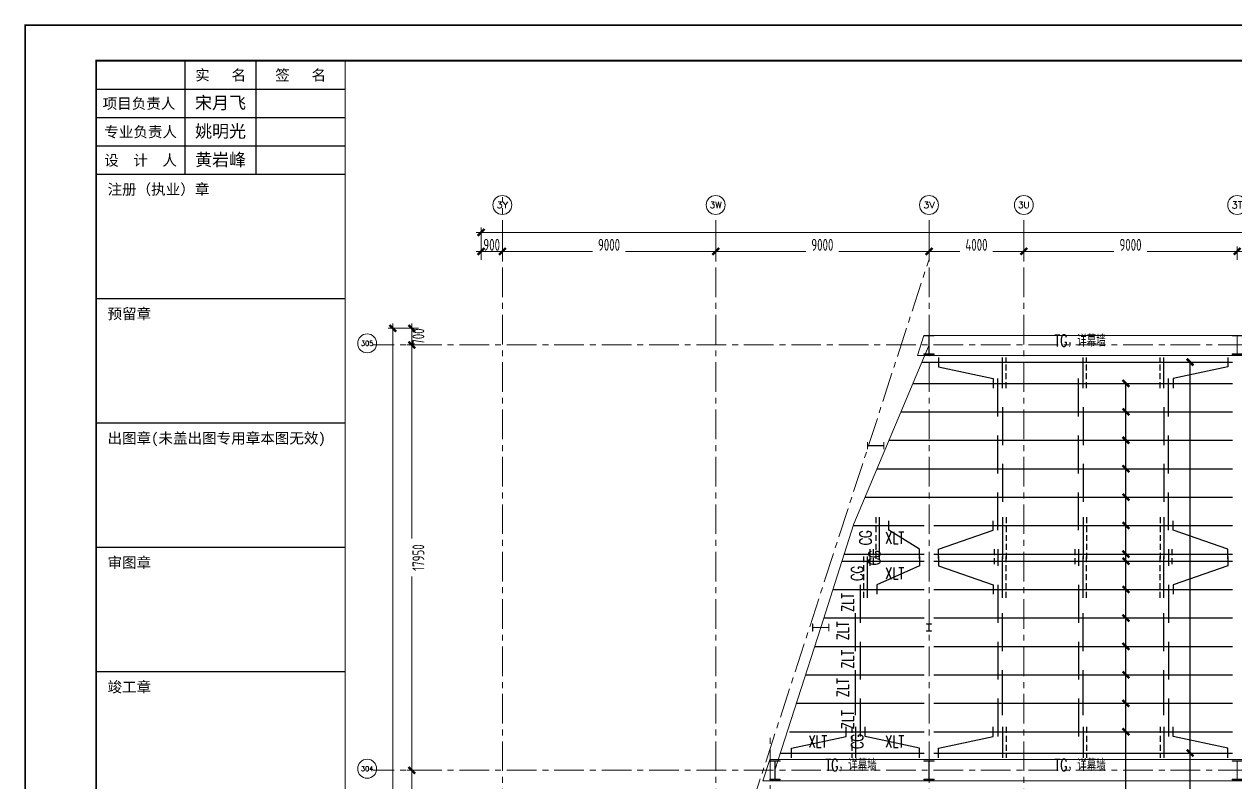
# Model space of a CAD drawing. Extents: x -1201378 to 2367219, y -619313 to 244905.
# Drawn here: x 2112071 to 2163142, y -201886 to -169915 of the extents above; entities that cross this region are included whole.
import ezdxf
from ezdxf.enums import TextEntityAlignment as Align

# ---------------------------------------------------------------- set-up
doc = ezdxf.new("R2010")
doc.units = 0
doc.header["$LTSCALE"] = 1000
doc.linetypes.add('CENTER', pattern=[2, 1.25, -0.25, 0.25, -0.25])
doc.linetypes.add('DASHED', pattern=[0.75, 0.5, -0.25])
doc.layers.get('0').update_dxf_attribs({"linetype": 'CONTINUOUS'})
doc.layers.get('Defpoints').update_dxf_attribs({"linetype": 'CONTINUOUS'})
for name, color, linetype in [('0-cxFrame', 155, 'CONTINUOUS'), ('A-WINDOW', 140, 'CONTINUOUS'), ('qianming', 155, 'CONTINUOUS'), ('S-SGJ', 21, 'CONTINUOUS'), ('S-SHAPE', 51, 'CONTINUOUS')]:
    doc.layers.add(name, color=color, linetype=linetype)
for name, color, linetype, lineweight in [('0-cxText', 131, 'CONTINUOUS', 25), ('S-axis', 111, 'CONTINUOUS', 0), ('S-col', 2, 'CONTINUOUS', 0), ('S-dote', 5, 'CENTER', 0), ('THIN', 7, 'CONTINUOUS', 0), ('梁', 4, 'CONTINUOUS', 18)]:
    doc.layers.add(name, color=color, linetype=linetype, lineweight=lineweight)
doc.styles.add('_TCH_AXIS', font='COMPLEX', dxfattribs={"bigfont": 'GBCBIG'})
doc.styles.add('cx_biaoti', font='')
doc.styles.add('cx_tuming', font='simhei.ttf')
doc.styles.add('cx_tuqian1', font='')
doc.styles.add('TSSD_Dimension', font='tssdeng.shx', dxfattribs={"width": 0.7, "bigfont": 'hztxt.shx'})
doc.styles.add('TSSD_Rein', font='tj-romans1.shx', dxfattribs={"width": 0.7, "bigfont": 'tj-hztxt.shx'})
doc.styles.add('图框宋体', font='', dxfattribs={"width": 0.75})
doc.styles.add('黑体', font='simhei.ttf', dxfattribs={"width": 0.8})
doc.styles.get('cx_biaoti').set_extended_font_data('SimSun')
doc.styles.get('cx_tuqian1').set_extended_font_data('SimSun')
doc.styles.get('图框宋体').set_extended_font_data('SimSun')
doc.dimstyles.new('TSSD_200_200', dxfattribs={"dimtxt": 500, "dimasz": 200, "dimexe": 200, "dimexo": 500, "dimgap": 200, "dimtad": 1, "dimdec": 0, "dimzin": 0, "dimdsep": 46, "dimtxsty": 'TSSD_Dimension', "dimblk": 'ARCHTICK', "dimcen": 0, "dimdle": 200, "dimclrt": 7, "dimadec": 0, "dimazin": 0, "dimtfac": 1, "dimtdec": 0, "dimtix": 1, "dimtmove": 2, "dimatfit": 3, "dimfxl": 1, "dimtolj": 1, "dimtzin": 0, "dimarcsym": 0})

# ---------------------------------------------------------------- blocks, each defined once
blk = doc.blocks.new('w42343243')
at = {"layer": 'S-col'}
blk.add_lwpolyline([(-165069, 621020), (-164639, 621020), (-164639, 621002), (-164848, 621002), (-164848, 620238), (-164639, 620238), (-164639, 620220), (-165069, 620220), (-165069, 620238), (-164860, 620238), (-164860, 621002), (-165069, 621002)], close=True, dxfattribs=at)
blk = doc.blocks.new('42343')
at = {"layer": 'A-WINDOW'}
for p in [(-130000, 100), (-117000, 100), (-136500, -17850), (-130000, -17850), (-117000, -17850)]:
    blk.add_blockref('w42343243', p, dxfattribs=at)
blk = doc.blocks.new('_ArchTick')
at = {"color": 0, "linetype": 'ByBlock', "const_width": 0.5}
blk.add_lwpolyline([(-0.71, -0.71), (0.71, 0.71)], dxfattribs=at)
blk = doc.blocks.new('*D515')
at = {"layer": 'Defpoints', "color": 0, "transparency": 16777216}
for p in [(-270790, -282748), (-271576, -283448), (-270790, -283448)]:
    blk.add_point(p, dxfattribs=at)
at = {"layer": 'S-axis', "color": 0, "lineweight": -2, "transparency": 16777216}
for p, q in [((-271290, -282748), (-271776, -282748)), ((-271576, -282548), (-271576, -283648)), ((-271290, -283448), (-271776, -283448))]:
    blk.add_line(p, q, dxfattribs=at)
at = {"layer": 'S-axis', "color": 0, "lineweight": -2, "transparency": 16777216, "xscale": 200, "yscale": 200, "zscale": 200}
for p, rotation in [((-271576, -282748), 90), ((-271576, -283448), 270)]:
    blk.add_blockref('_ArchTick', p, dxfattribs=dict(at, rotation=rotation))
at = {"layer": 'S-axis', "color": 7, "transparency": 16777216, "insert": (-271301, -283098), "char_height": 500, "attachment_point": 5, "rotation": 90, "style": 'TSSD_Dimension'}
blk.add_mtext('\\A1;700', dxfattribs=at)
blk = doc.blocks.new('*D516')
at = {"layer": 'Defpoints', "color": 0, "transparency": 16777216}
for p in [(-270790, -283448), (-271576, -301398), (-270790, -301398)]:
    blk.add_point(p, dxfattribs=at)
at = {"layer": 'S-axis', "color": 0, "lineweight": -2, "transparency": 16777216}
for p, q in [((-271576, -283248), (-271576, -291617)), ((-271290, -283448), (-271776, -283448)), ((-271576, -301598), (-271576, -293229)), ((-271290, -301398), (-271776, -301398))]:
    blk.add_line(p, q, dxfattribs=at)
at = {"layer": 'S-axis', "color": 0, "lineweight": -2, "transparency": 16777216, "xscale": 200, "yscale": 200, "zscale": 200}
for p, rotation in [((-271576, -283448), 90), ((-271576, -301398), 270)]:
    blk.add_blockref('_ArchTick', p, dxfattribs=dict(at, rotation=rotation))
at = {"layer": 'S-axis', "color": 7, "transparency": 16777216, "insert": (-271301, -292423), "char_height": 500, "attachment_point": 5, "rotation": 90, "style": 'TSSD_Dimension'}
blk.add_mtext('\\A1;17950', dxfattribs=at)
blk = doc.blocks.new('*D517')
at = {"layer": 'Defpoints', "color": 0, "transparency": 16777216}
for p in [(-270790, -301398), (-271576, -319348), (-270790, -319348)]:
    blk.add_point(p, dxfattribs=at)
at = {"layer": 'S-axis', "color": 0, "lineweight": -2, "transparency": 16777216}
for p, q in [((-271576, -301198), (-271576, -309567)), ((-271290, -301398), (-271776, -301398)), ((-271576, -319548), (-271576, -311179)), ((-271290, -319348), (-271776, -319348))]:
    blk.add_line(p, q, dxfattribs=at)
at = {"layer": 'S-axis', "color": 0, "lineweight": -2, "transparency": 16777216, "xscale": 200, "yscale": 200, "zscale": 200}
for p, rotation in [((-271576, -301398), 90), ((-271576, -319348), 270)]:
    blk.add_blockref('_ArchTick', p, dxfattribs=dict(at, rotation=rotation))
at = {"layer": 'S-axis', "color": 7, "transparency": 16777216, "insert": (-271301, -310373), "char_height": 500, "attachment_point": 5, "rotation": 90, "style": 'TSSD_Dimension'}
blk.add_mtext('\\A1;17950', dxfattribs=at)
blk = doc.blocks.new('*D459')
at = {"layer": 'Defpoints', "color": 0, "transparency": 16777216}
for p in [(-270890, -282748), (-272376, -355948), (-270890, -355948)]:
    blk.add_point(p, dxfattribs=at)
at = {"layer": 'S-axis', "color": 0, "lineweight": -2, "transparency": 16777216}
for p, q in [((-271390, -282748), (-272576, -282748)), ((-272376, -282548), (-272376, -318516)), ((-272376, -356148), (-272376, -320181)), ((-271390, -355948), (-272576, -355948))]:
    blk.add_line(p, q, dxfattribs=at)
at = {"layer": 'S-axis', "color": 0, "lineweight": -2, "transparency": 16777216, "xscale": 200, "yscale": 200, "zscale": 200}
for p, rotation in [((-272376, -282748), 90), ((-272376, -355948), 270)]:
    blk.add_blockref('_ArchTick', p, dxfattribs=dict(at, rotation=rotation))
at = {"layer": 'S-axis', "color": 7, "transparency": 16777216, "insert": (-272101, -319348), "char_height": 500, "attachment_point": 5, "rotation": 90, "style": 'TSSD_Dimension'}
blk.add_mtext('\\A1;73200', dxfattribs=at)
blk = doc.blocks.new('*D460')
at = {"layer": 'Defpoints', "color": 0, "transparency": 16777216}
for p in [(-267758, -279500), (-268658, -280358), (-267758, -280358)]:
    blk.add_point(p, dxfattribs=at)
at = {"layer": 'S-axis', "color": 0, "lineweight": -2, "transparency": 16777216}
for p, q in [((-268658, -279858), (-268658, -279300)), ((-267758, -279858), (-267758, -279300)), ((-268858, -279500), (-267558, -279500))]:
    blk.add_line(p, q, dxfattribs=at)
at = {"layer": 'S-axis', "color": 0, "lineweight": -2, "transparency": 16777216, "xscale": 200, "yscale": 200, "zscale": 200, "rotation": 180}
blk.add_blockref('_ArchTick', (-268658, -279500), dxfattribs=at)
at = {"layer": 'S-axis', "color": 0, "lineweight": -2, "transparency": 16777216, "xscale": 200, "yscale": 200, "zscale": 200}
blk.add_blockref('_ArchTick', (-267758, -279500), dxfattribs=at)
at = {"layer": 'S-axis', "color": 7, "transparency": 16777216, "insert": (-268208, -279225), "char_height": 500, "attachment_point": 5, "style": 'TSSD_Dimension'}
blk.add_mtext('\\A1;900', dxfattribs=at)
blk = doc.blocks.new('*D461')
at = {"layer": 'Defpoints', "color": 0, "transparency": 16777216}
for p in [(-258758, -279500), (-267758, -280358), (-258758, -280358)]:
    blk.add_point(p, dxfattribs=at)
at = {"layer": 'S-axis', "color": 0, "lineweight": -2, "transparency": 16777216}
for p, q in [((-267758, -279858), (-267758, -279300)), ((-258758, -279858), (-258758, -279300)), ((-267958, -279500), (-263957, -279500)), ((-258558, -279500), (-262560, -279500))]:
    blk.add_line(p, q, dxfattribs=at)
at = {"layer": 'S-axis', "color": 0, "lineweight": -2, "transparency": 16777216, "xscale": 200, "yscale": 200, "zscale": 200, "rotation": 180}
blk.add_blockref('_ArchTick', (-267758, -279500), dxfattribs=at)
at = {"layer": 'S-axis', "color": 0, "lineweight": -2, "transparency": 16777216, "xscale": 200, "yscale": 200, "zscale": 200}
blk.add_blockref('_ArchTick', (-258758, -279500), dxfattribs=at)
at = {"layer": 'S-axis', "color": 7, "transparency": 16777216, "insert": (-263258, -279225), "char_height": 500, "attachment_point": 5, "style": 'TSSD_Dimension'}
blk.add_mtext('\\A1;9000', dxfattribs=at)
blk = doc.blocks.new('*D462')
at = {"layer": 'Defpoints', "color": 0, "transparency": 16777216}
for p in [(-249758, -279500), (-258758, -280358), (-249758, -280358)]:
    blk.add_point(p, dxfattribs=at)
at = {"layer": 'S-axis', "color": 0, "lineweight": -2, "transparency": 16777216}
for p, q in [((-258758, -279858), (-258758, -279300)), ((-249758, -279858), (-249758, -279300)), ((-258958, -279500), (-254957, -279500)), ((-249558, -279500), (-253560, -279500))]:
    blk.add_line(p, q, dxfattribs=at)
at = {"layer": 'S-axis', "color": 0, "lineweight": -2, "transparency": 16777216, "xscale": 200, "yscale": 200, "zscale": 200, "rotation": 180}
blk.add_blockref('_ArchTick', (-258758, -279500), dxfattribs=at)
at = {"layer": 'S-axis', "color": 0, "lineweight": -2, "transparency": 16777216, "xscale": 200, "yscale": 200, "zscale": 200}
blk.add_blockref('_ArchTick', (-249758, -279500), dxfattribs=at)
at = {"layer": 'S-axis', "color": 7, "transparency": 16777216, "insert": (-254258, -279225), "char_height": 500, "attachment_point": 5, "style": 'TSSD_Dimension'}
blk.add_mtext('\\A1;9000', dxfattribs=at)
blk = doc.blocks.new('*D463')
at = {"layer": 'Defpoints', "color": 0, "transparency": 16777216}
for p in [(-245758, -279500), (-249758, -280358), (-245758, -280358)]:
    blk.add_point(p, dxfattribs=at)
at = {"layer": 'S-axis', "color": 0, "lineweight": -2, "transparency": 16777216}
for p, q in [((-249758, -279858), (-249758, -279300)), ((-245758, -279858), (-245758, -279300)), ((-249958, -279500), (-248457, -279500)), ((-245558, -279500), (-247060, -279500))]:
    blk.add_line(p, q, dxfattribs=at)
at = {"layer": 'S-axis', "color": 0, "lineweight": -2, "transparency": 16777216, "xscale": 200, "yscale": 200, "zscale": 200, "rotation": 180}
blk.add_blockref('_ArchTick', (-249758, -279500), dxfattribs=at)
at = {"layer": 'S-axis', "color": 0, "lineweight": -2, "transparency": 16777216, "xscale": 200, "yscale": 200, "zscale": 200}
blk.add_blockref('_ArchTick', (-245758, -279500), dxfattribs=at)
at = {"layer": 'S-axis', "color": 7, "transparency": 16777216, "insert": (-247758, -279225), "char_height": 500, "attachment_point": 5, "style": 'TSSD_Dimension'}
blk.add_mtext('\\A1;4000', dxfattribs=at)
blk = doc.blocks.new('*D464')
at = {"layer": 'Defpoints', "color": 0, "transparency": 16777216}
for p in [(-236758, -279500), (-245758, -280358), (-236758, -280358)]:
    blk.add_point(p, dxfattribs=at)
at = {"layer": 'S-axis', "color": 0, "lineweight": -2, "transparency": 16777216}
for p, q in [((-245758, -279858), (-245758, -279300)), ((-236758, -279858), (-236758, -279300)), ((-245958, -279500), (-241957, -279500)), ((-236558, -279500), (-240560, -279500))]:
    blk.add_line(p, q, dxfattribs=at)
at = {"layer": 'S-axis', "color": 0, "lineweight": -2, "transparency": 16777216, "xscale": 200, "yscale": 200, "zscale": 200, "rotation": 180}
blk.add_blockref('_ArchTick', (-245758, -279500), dxfattribs=at)
at = {"layer": 'S-axis', "color": 0, "lineweight": -2, "transparency": 16777216, "xscale": 200, "yscale": 200, "zscale": 200}
blk.add_blockref('_ArchTick', (-236758, -279500), dxfattribs=at)
at = {"layer": 'S-axis', "color": 7, "transparency": 16777216, "insert": (-241258, -279225), "char_height": 500, "attachment_point": 5, "style": 'TSSD_Dimension'}
blk.add_mtext('\\A1;9000', dxfattribs=at)
blk = doc.blocks.new('*D465')
at = {"layer": 'Defpoints', "color": 0, "transparency": 16777216}
for p in [(-227758, -279500), (-236758, -280358), (-227758, -280358)]:
    blk.add_point(p, dxfattribs=at)
at = {"layer": 'S-axis', "color": 0, "lineweight": -2, "transparency": 16777216}
for p, q in [((-236758, -279858), (-236758, -279300)), ((-227758, -279858), (-227758, -279300)), ((-236958, -279500), (-232957, -279500)), ((-227558, -279500), (-231560, -279500))]:
    blk.add_line(p, q, dxfattribs=at)
at = {"layer": 'S-axis', "color": 0, "lineweight": -2, "transparency": 16777216, "xscale": 200, "yscale": 200, "zscale": 200, "rotation": 180}
blk.add_blockref('_ArchTick', (-236758, -279500), dxfattribs=at)
at = {"layer": 'S-axis', "color": 0, "lineweight": -2, "transparency": 16777216, "xscale": 200, "yscale": 200, "zscale": 200}
blk.add_blockref('_ArchTick', (-227758, -279500), dxfattribs=at)
at = {"layer": 'S-axis', "color": 7, "transparency": 16777216, "insert": (-232258, -279225), "char_height": 500, "attachment_point": 5, "style": 'TSSD_Dimension'}
blk.add_mtext('\\A1;9000', dxfattribs=at)
blk = doc.blocks.new('*D483')
at = {"layer": 'Defpoints', "color": 0, "transparency": 16777216}
for p in [(-82958, -278700), (-268658, -280258), (-82958, -280258)]:
    blk.add_point(p, dxfattribs=at)
at = {"layer": 'S-axis', "color": 0, "lineweight": -2, "transparency": 16777216}
for p, q in [((-268858, -278700), (-176749, -278700)), ((-268658, -279758), (-268658, -278500)), ((-82758, -278700), (-174868, -278700)), ((-82958, -279758), (-82958, -278500))]:
    blk.add_line(p, q, dxfattribs=at)
at = {"layer": 'S-axis', "color": 0, "lineweight": -2, "transparency": 16777216, "xscale": 200, "yscale": 200, "zscale": 200, "rotation": 180}
blk.add_blockref('_ArchTick', (-268658, -278700), dxfattribs=at)
at = {"layer": 'S-axis', "color": 0, "lineweight": -2, "transparency": 16777216, "xscale": 200, "yscale": 200, "zscale": 200}
blk.add_blockref('_ArchTick', (-82958, -278700), dxfattribs=at)
at = {"layer": 'S-axis', "color": 7, "transparency": 16777216, "insert": (-175808, -278425), "char_height": 500, "attachment_point": 5, "style": 'TSSD_Dimension'}
blk.add_mtext('\\A1;185700', dxfattribs=at)
blk = doc.blocks.new('zjcx_lan_xinxi(Dragon)')
for p, q in [((7000, -3200), (0, -3200)), ((7000, -6700), (0, -6700)), ((7000, -10200), (0, -10200)), ((7000, -13700), (0, -13700)), ((7000, -17200), (0, -17200))]:
    blk.add_line(p, q)
at = {"const_width": 25}
blk.add_lwpolyline([(0, -20700), (7000, -20700), (7000, 0), (0, 0)], close=True, dxfattribs=at)
for points in [[(2500, -3200), (2500, 0)], [(4500, -3200), (4500, 0)], [(0, -800), (7000, -800)], [(0, -1600), (7000, -1600)], [(0, -2400), (7000, -2400)]]:
    blk.add_lwpolyline(points)
for points in [[(7000, -3200), (7000, 0)], [(0, -3200), (7000, -3200)], [(0, -20700), (7000, -20700), (7000, -3200)], [(0, -20700), (7000, -20700)]]:
    blk.add_lwpolyline(points, dxfattribs=at)
at = {"style": '图框宋体'}
for s, p in [('实   名', (3500, -400)), ('签   名', (5750, -400)), ('项目负责人', (1204, -1200)), ('专业负责人', (1250, -2000)), ('设  计  人', (1250, -2800))]:
    blk.add_text(s, height=300, dxfattribs=at).set_placement(p, align=Align.MIDDLE)
for s, p in [('注册（执业）章', (318, -3771)), ('预留章', (318, -7271)), ('出图章(未盖出图专用章本图无效)', (318, -10771)), ('审图章', (318, -14271)), ('竣工章', (318, -17771))]:
    blk.add_text(s, height=300, dxfattribs=at).set_placement(p)
blk = doc.blocks.new('T-信息(Dragon)')
at = {"layer": '0-cxFrame'}
blk.add_blockref('zjcx_lan_xinxi(Dragon)', (0, 0), dxfattribs=at)
at = {"layer": 'qianming', "color": 3, "style": 'cx_biaoti'}
for s, p in [('宋月飞', (3497, -1185)), ('姚明光', (3497, -1985)), ('黄岩峰', (3497, -2785))]:
    blk.add_text(s, height=350, dxfattribs=at).set_placement(p, align=Align.MIDDLE_CENTER)
blk = doc.blocks.new('TK22.A0 L(Dragon)')
at = {"layer": '0-cxFrame', "color": 7, "const_width": 0.5}
blk.add_lwpolyline([(0, 0), (-1486, 0), (-1486, 841), (0, 841)], close=True, dxfattribs=at)
at = {"layer": '0-cxFrame', "const_width": 0.5}
blk.add_lwpolyline([(-80, 10), (-1466, 10), (-1466, 831), (-80, 831)], close=True, dxfattribs=at)
at = {"layer": '0-cxFrame', "xscale": 0.009999999999999998, "yscale": 0.009999999999999998, "zscale": 0.009999999999999998}
blk.add_blockref('T-信息(Dragon)', (-1466, 831), dxfattribs=at)
at = {"style": '黑体', "flags": 4}
blk.add_attdef('图幅', text='', height=3.3, dxfattribs=at).set_placement((-40, 3), align=Align.RIGHT)
at = {"layer": '0-cxText', "flags": 4}
for tag, height, style, p in [('建设单位', 3.5, 'cx_tuming', (-45, 240)), ('项目名称', 3.5, 'cx_tuming', (-45, 210)), ('子项名称', 3.5, 'cx_tuming', (-45, 180)), ('工程编号', 3.3, 'cx_tuqian1', (-35, 165)), ('图名1', 3.5, 'cx_tuming', (-45, 87)), ('图名2', 3.5, 'cx_tuming', (-45, 79)), ('图名3', 3.5, 'cx_tuming', (-45, 71)), ('出图日期', 3.3, 'cx_tuqian1', (-39, 60)), ('专业', 3.3, 'cx_tuqian1', (-55, 52)), ('图号', 3.3, 'cx_tuqian1', (-55, 44)), ('版次', 3.3, 'cx_tuqian1', (-20, 44))]:
    blk.add_attdef(tag, text='', height=height, dxfattribs=dict(at, style=style)).set_placement(p, align=Align.MIDDLE)
at = {"layer": 'Defpoints', "color": 6, "flags": 4}
for tag, height, style, p in [('tufu', 3.3, '黑体', (-12, 12)), ('dwfname', 4, 'cx_tuqian1', (-80, 3))]:
    blk.add_attdef(tag, text='', height=height, dxfattribs=dict(at, style=style)).set_placement(p, align=Align.RIGHT)
blk = doc.blocks.new('nt66')
at = {"layer": 'S-col'}
blk.add_lwpolyline([(-195790, 766820), (-195490, 766820), (-195490, 766808), (-195636, 766808), (-195636, 766132), (-195490, 766132), (-195490, 766120), (-195790, 766120), (-195790, 766132), (-195644, 766132), (-195644, 766808), (-195790, 766808)], close=True, dxfattribs=at)
blk = doc.blocks.new('3#轴网')
at = {"layer": 'S-axis'}
for centre in [(-267758.5, -277544.2), (-258758.5, -277544.2), (-249758.5, -277544.2), (-245758.5, -277544.2), (-236758.5, -277544.2), (-273461.5, -283383.9), (-273461.5, -301333.9)]:
    blk.add_circle(centre, 400, dxfattribs=at)
at = {"layer": 'S-dote'}
for p, q in [((-267758.5, -363428.2), (-267758.5, -277213.2)), ((-258758.5, -363428.2), (-258758.5, -277944.2)), ((-249758.5, -363428.2), (-249758.5, -277944.2)), ((-245758.5, -363428.2), (-245758.5, -277948.2)), ((-78316.2, -283448.2), (-273210.6, -283448.2)), ((-256458.5, -303778.2), (-256458.5, -299938.2)), ((-78316.2, -301398.2), (-273210.6, -301398.2))]:
    blk.add_line(p, q, dxfattribs=at)
blk.add_lwpolyline([(-270224.1, -342906.2), (-249758.5, -279830.8)], dxfattribs=at)
at = {"layer": 'S-axis', "style": '_TCH_AXIS'}
for s, height, p, p2 in [('3Y', 270.86, (-268003.5, -277679.7), (-267513.4, -277679.7)), ('3W', 255.29, (-259007.7, -277671.9), (-258509.3, -277671.9)), ('3V', 276.42, (-250002, -277682.4), (-249515, -277682.4)), ('3U', 265.5, (-246005, -277677), (-245511.9, -277677)), ('3T', 294.28, (-236996.7, -277691.4), (-236520.2, -277691.4)), ('305', 206.28, (-273721.8, -283487), (-273201.2, -283487)), ('304', 199.75, (-273723.1, -301433.8), (-273199.9, -301433.8))]:
    blk.add_text(s, height=height, dxfattribs=at).set_placement(p, p2, align=Align.FIT)
at = {"layer": 'S-axis'}
for base, p1, p2, angle, picture, middle in [((-82958.5, -278700.4), (-268658.5, -280258.4), (-82958.5, -280258.4), 0, '*D483', (-175808.5, -278425.4)), ((-267758.5, -279500.4), (-268658.5, -280358.4), (-267758.5, -280358.4), 0, '*D460', (-268208.5, -279225.4)), ((-258758.5, -279500.4), (-267758.5, -280358.4), (-258758.5, -280358.4), 0, '*D461', (-263258.5, -279225.4)), ((-249758.5, -279500.4), (-258758.5, -280358.4), (-249758.5, -280358.4), 0, '*D462', (-254258.5, -279225.4)), ((-245758.5, -279500.4), (-249758.5, -280358.4), (-245758.5, -280358.4), 0, '*D463', (-247758.5, -279225.4)), ((-236758.5, -279500.4), (-245758.5, -280358.4), (-236758.5, -280358.4), 0, '*D464', (-241258.5, -279225.4)), ((-227758.5, -279500.4), (-236758.5, -280358.4), (-227758.5, -280358.4), 0, '*D465', (-232258.5, -279225.4)), ((-272376.4, -355948.2), (-270890, -282748.2), (-270890, -355948.2), 270, '*D459', (-272101.4, -319348.2)), ((-271576.4, -283448.2), (-270790, -282748.2), (-270790, -283448.2), 270, '*D515', (-271301.4, -283098.2)), ((-271576.4, -301398.2), (-270790, -283448.2), (-270790, -301398.2), 270, '*D516', (-271301.4, -292423.2)), ((-271576.4, -319348.2), (-270790, -301398.2), (-270790, -319348.2), 270, '*D517', (-271301.4, -310373.2))]:
    dim = blk.add_linear_dim(base=base, p1=p1, p2=p2, angle=angle, dimstyle='TSSD_200_200', dxfattribs=at)
    dim.commit()
    dim.dimension.update_dxf_attribs({"geometry": picture, "text_midpoint": middle, "dimtype": 161})

msp = doc.modelspace()

# ---------------------------------------------------------------- linework, layer by layer
at = {"layer": 'S-col'}
msp.add_lwpolyline([(2150141.5, -195222), (2150341.5, -195222), (2150341.5, -195234), (2150245.5, -195234), (2150245.5, -195510), (2150341.5, -195510), (2150341.5, -195522), (2150141.5, -195522), (2150141.5, -195510), (2150237.5, -195510), (2150237.5, -195234), (2150141.5, -195234)], close=True, dxfattribs=at)
at = {"layer": 'S-SGJ'}
for p, q in [((2161255.3, -257376), (2161255.3, -184173.2)), ((2158549.7, -257376), (2158549.7, -185073.2))]:
    msp.add_line(p, q, dxfattribs=at)
at = {"layer": 'S-SHAPE'}
for p, q in [((2149937.3, -184173.2), (2163041.5, -184173.2)), ((2153341.5, -185273.2), (2153341.5, -183973.2)), ((2156741.5, -185273.2), (2156741.5, -183973.2)), ((2160141.5, -185273.2), (2160141.5, -183973.2)), ((2153141.5, -186473.2), (2153141.5, -184873.2)), ((2156541.5, -186473.2), (2156541.5, -184873.2)), ((2160341.5, -186473.2), (2160341.5, -184873.2)), ((2149559.6, -185073.2), (2163041.5, -185073.2)), ((2149056, -186273.2), (2163041.5, -186273.2)), ((2153341.5, -186073.2), (2153341.5, -187673.2)), ((2156741.5, -186073.2), (2156741.5, -187673.2)), ((2160141.5, -186073.2), (2160141.5, -187673.2)), ((2153141.5, -188873.2), (2153141.5, -187273.2)), ((2156541.5, -188873.2), (2156541.5, -187273.2)), ((2160341.5, -188873.2), (2160341.5, -187273.2)), ((2148552.4, -187473.2), (2163041.5, -187473.2)), ((2148048.8, -188673.2), (2163041.5, -188673.2)), ((2153341.5, -188473.2), (2153341.5, -190073.2)), ((2156741.5, -188473.2), (2156741.5, -190073.2)), ((2160141.5, -188473.2), (2160141.5, -190073.2)), ((2147545.1, -189873.2), (2163041.5, -189873.2)), ((2153141.5, -191273.2), (2153141.5, -189673.2)), ((2156541.5, -191273.2), (2156541.5, -189673.2)), ((2160341.5, -191273.2), (2160341.5, -189673.2)), ((2148141.5, -190723.2), (2148141.5, -192473.2)), ((2153341.5, -190723.2), (2153341.5, -192473.2)), ((2156741.5, -190723.2), (2156741.5, -192473.2)), ((2160141.5, -190723.2), (2160141.5, -192473.2)), ((2147041.5, -191073.2), (2150041.5, -191073.2)), ((2150441.5, -191073.2), (2163041.5, -191073.2)), ((2146664.6, -192273.2), (2150041.5, -192273.2)), ((2147641.5, -194123.2), (2147641.5, -192373.2)), ((2147741.5, -192073.2), (2147741.5, -192773.2)), ((2150441.5, -192273.2), (2163041.5, -192273.2)), ((2153141.5, -192073.2), (2153141.5, -192773.2)), ((2153341.5, -194123.2), (2153341.5, -192373.2)), ((2156541.5, -192073.2), (2156541.5, -192773.2)), ((2156741.5, -194123.2), (2156741.5, -192373.2)), ((2160141.5, -194123.2), (2160141.5, -192373.2)), ((2160341.5, -192073.2), (2160341.5, -192773.2)), ((2146568.5, -192573.2), (2150041.5, -192573.2)), ((2150441.5, -192573.2), (2163041.5, -192573.2)), ((2146184.1, -193773.2), (2150041.5, -193773.2)), ((2147341.5, -193573.2), (2147341.5, -195173.2)), ((2150441.5, -193773.2), (2163041.5, -193773.2)), ((2153141.5, -193573.2), (2153141.5, -195173.2)), ((2156541.5, -193573.2), (2156541.5, -195173.2)), ((2160341.5, -193573.2), (2160341.5, -195173.2)), ((2145799.7, -194973.2), (2150041.5, -194973.2)), ((2147141.5, -196373.2), (2147141.5, -194773.2)), ((2150441.5, -194973.2), (2163041.5, -194973.2)), ((2153341.5, -196373.2), (2153341.5, -194773.2)), ((2156741.5, -196373.2), (2156741.5, -194773.2)), ((2160141.5, -196373.2), (2160141.5, -194773.2)), ((2147341.5, -195973.2), (2147341.5, -197573.2)), ((2153141.5, -195973.2), (2153141.5, -197573.2)), ((2156541.5, -195973.2), (2156541.5, -197573.2)), ((2160341.5, -195973.2), (2160341.5, -197573.2)), ((2145415.3, -196173.2), (2150041.5, -196173.2)), ((2150441.5, -196173.2), (2163041.5, -196173.2)), ((2145030.9, -197373.2), (2150041.5, -197373.2)), ((2147141.5, -199073.2), (2147141.5, -197173.2)), ((2150441.5, -197373.2), (2163041.5, -197373.2)), ((2153341.5, -199073.2), (2153341.5, -197173.2)), ((2156741.5, -199073.2), (2156741.5, -197173.2)), ((2160141.5, -199073.2), (2160141.5, -197173.2)), ((2144646.5, -198573.2), (2150041.5, -198573.2)), ((2147341.5, -198373.2), (2147341.5, -199973.2)), ((2150441.5, -198573.2), (2163041.5, -198573.2)), ((2153141.5, -198373.2), (2153141.5, -199973.2)), ((2156541.5, -198373.2), (2156541.5, -199973.2)), ((2160341.5, -198373.2), (2160341.5, -199973.2)), ((2147141.5, -199573.2), (2147141.5, -200873.2)), ((2153341.5, -199573.2), (2153341.5, -200873.2)), ((2156741.5, -199573.2), (2156741.5, -200873.2)), ((2160141.5, -199573.2), (2160141.5, -200873.2)), ((2144358.2, -199773.2), (2150041.5, -199773.2)), ((2150441.5, -199773.2), (2163041.5, -199773.2)), ((2143973.8, -200673.2), (2150041.5, -200673.2)), ((2150441.5, -200673.2), (2163041.5, -200673.2))]:
    msp.add_line(p, q, dxfattribs=at)
at = {"layer": 'S-SHAPE', "linetype": 'DASHED', "ltscale": 0.5}
for p, q in [((2153491.5, -185273.2), (2153491.5, -183973.2)), ((2156891.5, -185273.2), (2156891.5, -183973.2)), ((2159991.5, -185273.2), (2159991.5, -183973.2)), ((2147991.5, -190723.2), (2147991.5, -192473.2)), ((2153491.5, -190723.2), (2153491.5, -192473.2)), ((2156891.5, -190723.2), (2156891.5, -192473.2)), ((2159991.5, -190723.2), (2159991.5, -192473.2)), ((2147491.5, -194123.2), (2147491.5, -192373.2)), ((2147891.5, -192073.2), (2147891.5, -192773.2)), ((2152991.5, -192073.2), (2152991.5, -192773.2)), ((2153491.5, -194123.2), (2153491.5, -192373.2)), ((2156391.5, -192073.2), (2156391.5, -192773.2)), ((2156891.5, -194123.2), (2156891.5, -192373.2)), ((2159991.5, -194123.2), (2159991.5, -192373.2)), ((2160491.5, -192073.2), (2160491.5, -192773.2)), ((2146991.5, -199573.2), (2146991.5, -200873.2)), ((2153491.5, -199573.2), (2153491.5, -200873.2)), ((2156891.5, -199573.2), (2156891.5, -200873.2)), ((2159991.5, -199573.2), (2159991.5, -200873.2))]:
    msp.add_line(p, q, dxfattribs=at)
at = {"layer": 'S-SHAPE'}
for points in [[(2150641.5, -183973.2), (2150641.5, -184373.2), (2152941.5, -184873.2), (2152941.5, -185273.2)], [(2162841.5, -183973.2), (2162841.5, -184373.2), (2160541.5, -184873.2), (2160541.5, -185273.2)], [(2149841.5, -192473.2), (2149841.5, -192073.2), (2148541.5, -191273.2), (2148541.5, -190873.2)], [(2150641.5, -192473.2), (2150641.5, -192073.2), (2152941.5, -191273.2), (2152941.5, -190873.2)], [(2162841.5, -192473.2), (2162841.5, -192073.2), (2160541.5, -191273.2), (2160541.5, -190873.2)], [(2149841.5, -192373.2), (2149841.5, -192773.2), (2148041.5, -193573.2), (2148041.5, -193973.2)], [(2150641.5, -192373.2), (2150641.5, -192773.2), (2152941.5, -193573.2), (2152941.5, -193973.2)], [(2162841.5, -192373.2), (2162841.5, -192773.2), (2160541.5, -193573.2), (2160541.5, -193973.2)], [(2144441.5, -200873.2), (2144441.5, -200473.2), (2146741.5, -199973.2), (2146741.5, -199573.2)], [(2149841.5, -200873.2), (2149841.5, -200473.2), (2147541.5, -199973.2), (2147541.5, -199573.2)], [(2150641.5, -200873.2), (2150641.5, -200473.2), (2152941.5, -199973.2), (2152941.5, -199573.2)], [(2162841.5, -200873.2), (2162841.5, -200473.2), (2160541.5, -199973.2), (2160541.5, -199573.2)]]:
    msp.add_lwpolyline(points, dxfattribs=at)
at = {"layer": 'THIN'}
for p, q in [((2147073, -190998.2), (2150241.5, -183448.2)), ((2145671.9, -195372), (2147073, -190998.2)), ((2143741.5, -201398.2), (2145671.9, -195372))]:
    msp.add_line(p, q, dxfattribs=at)
at = {"layer": '梁'}
for points in [[(2150026.5, -183048.2), (2316456.5, -183048.2), (2316456.5, -183898.2), (2149750.7, -183898.2)], [(2143526.5, -200948.2), (2316456.5, -200948.2), (2316456.5, -201848.2), (2143234.5, -201848.2)]]:
    msp.add_lwpolyline(points, close=True, dxfattribs=at)

# ---------------------------------------------------------------- block references
at = {"layer": '0-cxFrame', "xscale": 150, "yscale": 150, "zscale": 150}
msp.add_blockref('TK22.A0 L(Dragon)', (2335008.3, -296102.2), dxfattribs=at)
at = {"layer": 'S-axis'}
msp.add_blockref('3#轴网', (2400000, 100000), dxfattribs=at)
at = {"layer": 'S-col'}
msp.add_blockref('42343', (2445095.7, -804168.2), dxfattribs=at)
at = {"layer": 'S-col', "rotation": 90}
for p in [(2914461.5, 7941.8), (2912141.9, 268)]:
    msp.add_blockref('nt66', p, dxfattribs=at)
at = {"layer": 'S-SGJ', "xscale": 200, "yscale": 200, "zscale": 200, "rotation": 89.99999999999997}
for p in [(2161255.3, -184173.2), (2158549.7, -185073.2), (2158549.7, -186273.2), (2158549.7, -187473.2), (2158549.7, -188673.2), (2158549.7, -189873.2), (2158549.7, -191073.2), (2158549.7, -192273.2), (2158549.7, -192573.2), (2158549.7, -193773.2), (2158549.7, -194973.2), (2158549.7, -196173.2), (2158549.7, -197373.2), (2158549.7, -198573.2), (2158549.7, -199773.2), (2161255.3, -200673.2)]:
    msp.add_blockref('_ArchTick', p, dxfattribs=at)

# ---------------------------------------------------------------- texts
at = {"layer": 'THIN', "style": 'TSSD_Rein', "width": 0.7}
for p in [(2156615.7, -183666.5), (2146953.2, -201576.4), (2156615.7, -201576.4)]:
    msp.add_text('TG，详幕墙', height=500, dxfattribs=at).set_placement(p, align=Align.BOTTOM_CENTER)
for s, p in [('CG', (2147966.2, -191591.4)), ('CG', (2148335.2, -192433.4)), ('CG', (2147613.8, -193091.4)), ('ZLT', (2147215, -194315.5)), ('ZLT', (2147015, -195515.5)), ('ZLT', (2147215, -196715.5)), ('ZLT', (2147015, -197915.5)), ('ZLT', (2147215, -199265.5)), ('CG', (2147613.8, -200184.7))]:
    msp.add_text(s, height=500, rotation=90, dxfattribs=at).set_placement(p, align=Align.BOTTOM_CENTER)
for p in [(2148791.5, -191591.4), (2148791.5, -193091.4), (2145546.5, -200184.7), (2148791.5, -200184.7)]:
    msp.add_text('XLT', height=500, dxfattribs=at).set_placement(p, align=Align.MIDDLE_CENTER)

doc.saveas('drawing.dxf')
